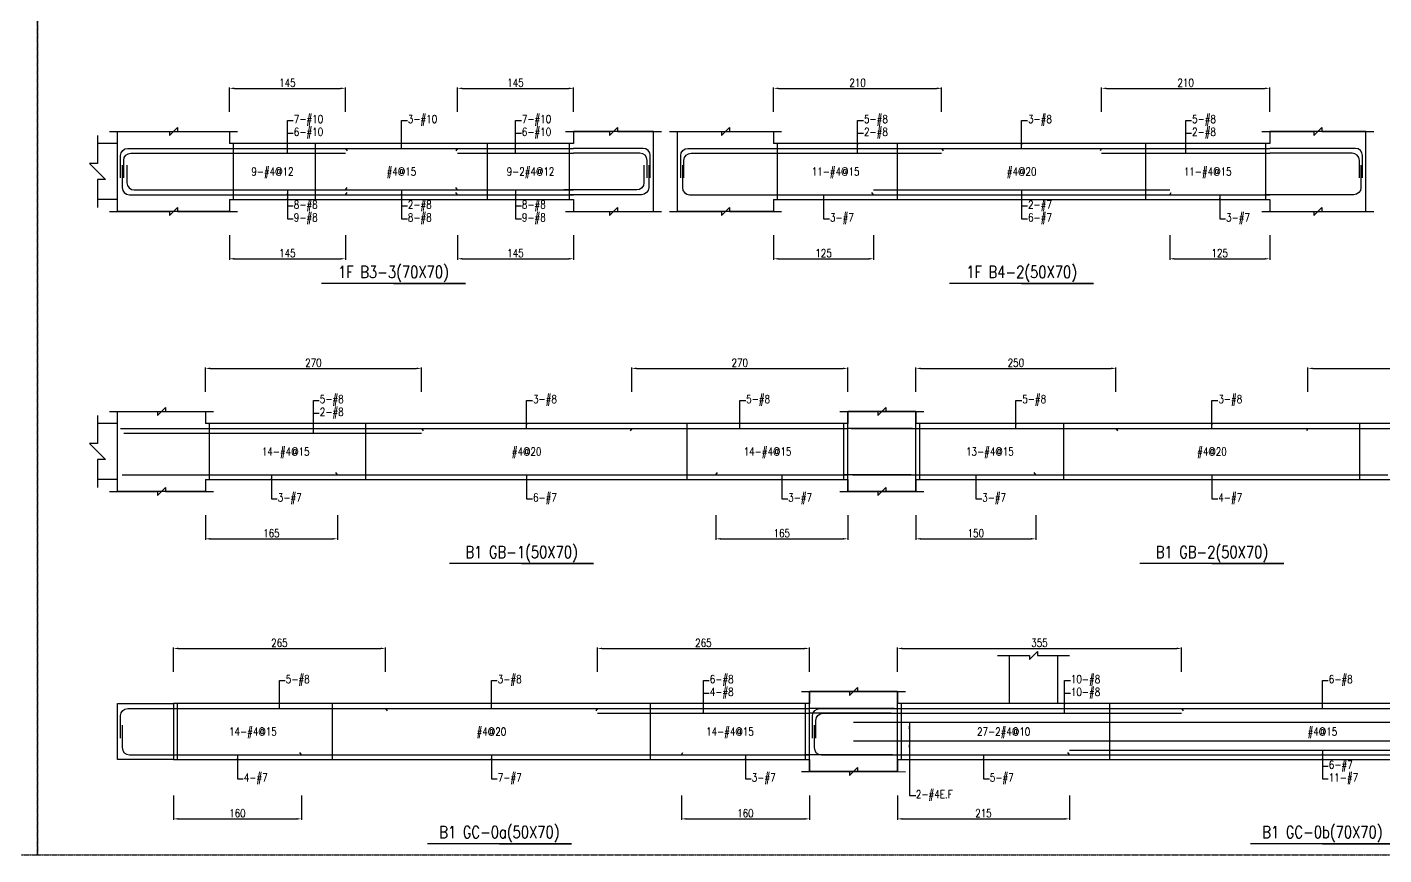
# Model space of a CAD drawing. Header units: millimetres. Extents: x 0 to 84580, y -12276 to 4373.
# Drawn here: x 48735 to 50431, y -6138 to -5104 of the extents above; entities that cross this region are included whole.
import ezdxf
from ezdxf.enums import TextEntityAlignment as Align

# ---------------------------------------------------------------- set-up
doc = ezdxf.new("R2010")
doc.units = ezdxf.units.MM
doc.header["$MEASUREMENT"] = 0
doc.linetypes.add('CENTER', pattern=[2, 1.25, -0.25, 0.25, -0.25])
for name, color, linetype in [('S-DIM', 2, 'Continuous'), ('S-GRID', 1, 'CENTER'), ('S-LEADER', 2, 'Continuous'), ('S-RC', 130, 'Continuous'), ('S-REINF', 6, 'Continuous'), ('S-TEXT', 2, 'Continuous')]:
    doc.layers.add(name, color=color, linetype=linetype)
doc.styles.add('CS4', font='romans.shx', dxfattribs={"width": 0.8, "bigfont": 'lsp.shx'})
doc.styles.get("Standard").update_dxf_attribs({"font": 'arial.ttf'})
doc.dimstyles.new('ISO-25', dxfattribs={"dimtxt": 2.5, "dimasz": 2.5, "dimexe": 1.25, "dimexo": 0.625, "dimtad": 1, "dimtxsty": 'Standard', "dimcen": 2.5, "dimadec": 0, "dimazin": 0, "dimtfac": 1, "dimtmove": 0, "dimatfit": 3, "dimfxl": 0, "dimarcsym": 0})

# ---------------------------------------------------------------- blocks, each defined once
blk = doc.blocks.new('*D1645')
at = {"layer": 'DEFPOINTS', "color": 0, "transparency": 16777216}
for p in [(49133, -5180), (48988, -5210), (49133, -5210)]:
    blk.add_point(p, dxfattribs=at)
at = {"layer": 'S-DIM', "color": 0, "lineweight": -2, "transparency": 16777216}
for p, q in [((48988, -5209.375), (48988, -5178.75)), ((48994, -5180), (49127, -5180)), ((49133, -5209.375), (49133, -5178.75))]:
    blk.add_line(p, q, dxfattribs=at)
at = {"layer": 'S-DIM', "color": 0, "transparency": 16777216}
for points in [[(48994, -5179), (48994, -5181), (48988, -5180)], [(49127, -5179), (49127, -5181), (49133, -5180)]]:
    blk.add_solid(points, dxfattribs=at)
at = {"layer": 'S-DIM', "color": 0, "transparency": 16777216, "insert": (49060.5, -5173), "char_height": 10, "attachment_point": 5, "style": 'CS4'}
blk.add_mtext('145', dxfattribs=at)
blk = doc.blocks.new('*D1646')
at = {"layer": 'DEFPOINTS', "color": 0, "transparency": 16777216}
for p in [(49418, -5180), (49273, -5210), (49418, -5210)]:
    blk.add_point(p, dxfattribs=at)
at = {"layer": 'S-DIM', "color": 0, "lineweight": -2, "transparency": 16777216}
for p, q in [((49273, -5209.375), (49273, -5178.75)), ((49279, -5180), (49412, -5180)), ((49418, -5209.375), (49418, -5178.75))]:
    blk.add_line(p, q, dxfattribs=at)
at = {"layer": 'S-DIM', "color": 0, "transparency": 16777216}
for points in [[(49279, -5179), (49279, -5181), (49273, -5180)], [(49412, -5179), (49412, -5181), (49418, -5180)]]:
    blk.add_solid(points, dxfattribs=at)
at = {"layer": 'S-DIM', "color": 0, "transparency": 16777216, "insert": (49345.5, -5173), "char_height": 10, "attachment_point": 5, "style": 'CS4'}
blk.add_mtext('145', dxfattribs=at)
blk = doc.blocks.new('*D1647')
at = {"layer": 'DEFPOINTS', "color": 0, "transparency": 16777216}
for p in [(48988, -5363), (49133, -5363), (49133, -5393)]:
    blk.add_point(p, dxfattribs=at)
at = {"layer": 'S-DIM', "color": 0, "lineweight": -2, "transparency": 16777216}
for p, q in [((48988, -5363.625), (48988, -5394.25)), ((49133, -5363.625), (49133, -5394.25)), ((48994, -5393), (49127, -5393))]:
    blk.add_line(p, q, dxfattribs=at)
at = {"layer": 'S-DIM', "color": 0, "transparency": 16777216}
for points in [[(48994, -5392), (48994, -5394), (48988, -5393)], [(49127, -5392), (49127, -5394), (49133, -5393)]]:
    blk.add_solid(points, dxfattribs=at)
at = {"layer": 'S-DIM', "color": 0, "transparency": 16777216, "insert": (49060.5, -5386), "char_height": 10, "attachment_point": 5, "style": 'CS4'}
blk.add_mtext('145', dxfattribs=at)
blk = doc.blocks.new('*D1648')
at = {"layer": 'DEFPOINTS', "color": 0, "transparency": 16777216}
for p in [(49273, -5363), (49418, -5363), (49418, -5393)]:
    blk.add_point(p, dxfattribs=at)
at = {"layer": 'S-DIM', "color": 0, "lineweight": -2, "transparency": 16777216}
for p, q in [((49273, -5363.625), (49273, -5394.25)), ((49418, -5363.625), (49418, -5394.25)), ((49279, -5393), (49412, -5393))]:
    blk.add_line(p, q, dxfattribs=at)
at = {"layer": 'S-DIM', "color": 0, "transparency": 16777216}
for points in [[(49279, -5392), (49279, -5394), (49273, -5393)], [(49412, -5392), (49412, -5394), (49418, -5393)]]:
    blk.add_solid(points, dxfattribs=at)
at = {"layer": 'S-DIM', "color": 0, "transparency": 16777216, "insert": (49345.5, -5386), "char_height": 10, "attachment_point": 5, "style": 'CS4'}
blk.add_mtext('145', dxfattribs=at)
blk = doc.blocks.new('*D1664')
at = {"layer": 'DEFPOINTS', "color": 0, "transparency": 16777216}
for p in [(49878, -5180), (49668, -5210), (49878, -5210)]:
    blk.add_point(p, dxfattribs=at)
at = {"layer": 'S-DIM', "color": 0, "lineweight": -2, "transparency": 16777216}
for p, q in [((49668, -5209.375), (49668, -5178.75)), ((49674, -5180), (49872, -5180)), ((49878, -5209.375), (49878, -5178.75))]:
    blk.add_line(p, q, dxfattribs=at)
at = {"layer": 'S-DIM', "color": 0, "transparency": 16777216}
for points in [[(49674, -5179), (49674, -5181), (49668, -5180)], [(49872, -5179), (49872, -5181), (49878, -5180)]]:
    blk.add_solid(points, dxfattribs=at)
at = {"layer": 'S-DIM', "color": 0, "transparency": 16777216, "insert": (49773, -5173), "char_height": 10, "attachment_point": 5, "style": 'CS4'}
blk.add_mtext('210', dxfattribs=at)
blk = doc.blocks.new('*D1665')
at = {"layer": 'DEFPOINTS', "color": 0, "transparency": 16777216}
for p in [(50288, -5180), (50078, -5210), (50288, -5210)]:
    blk.add_point(p, dxfattribs=at)
at = {"layer": 'S-DIM', "color": 0, "lineweight": -2, "transparency": 16777216}
for p, q in [((50078, -5209.375), (50078, -5178.75)), ((50084, -5180), (50282, -5180)), ((50288, -5209.375), (50288, -5178.75))]:
    blk.add_line(p, q, dxfattribs=at)
at = {"layer": 'S-DIM', "color": 0, "transparency": 16777216}
for points in [[(50084, -5179), (50084, -5181), (50078, -5180)], [(50282, -5179), (50282, -5181), (50288, -5180)]]:
    blk.add_solid(points, dxfattribs=at)
at = {"layer": 'S-DIM', "color": 0, "transparency": 16777216, "insert": (50183, -5173), "char_height": 10, "attachment_point": 5, "style": 'CS4'}
blk.add_mtext('210', dxfattribs=at)
blk = doc.blocks.new('*D1666')
at = {"layer": 'DEFPOINTS', "color": 0, "transparency": 16777216}
for p in [(49668, -5363), (49793, -5363), (49793, -5393)]:
    blk.add_point(p, dxfattribs=at)
at = {"layer": 'S-DIM', "color": 0, "lineweight": -2, "transparency": 16777216}
for p, q in [((49668, -5363.625), (49668, -5394.25)), ((49793, -5363.625), (49793, -5394.25)), ((49674, -5393), (49787, -5393))]:
    blk.add_line(p, q, dxfattribs=at)
at = {"layer": 'S-DIM', "color": 0, "transparency": 16777216}
for points in [[(49674, -5392), (49674, -5394), (49668, -5393)], [(49787, -5392), (49787, -5394), (49793, -5393)]]:
    blk.add_solid(points, dxfattribs=at)
at = {"layer": 'S-DIM', "color": 0, "transparency": 16777216, "insert": (49730.5, -5386), "char_height": 10, "attachment_point": 5, "style": 'CS4'}
blk.add_mtext('125', dxfattribs=at)
blk = doc.blocks.new('*D1667')
at = {"layer": 'DEFPOINTS', "color": 0, "transparency": 16777216}
for p in [(50163, -5363), (50288, -5363), (50288, -5393)]:
    blk.add_point(p, dxfattribs=at)
at = {"layer": 'S-DIM', "color": 0, "lineweight": -2, "transparency": 16777216}
for p, q in [((50163, -5363.625), (50163, -5394.25)), ((50288, -5363.625), (50288, -5394.25)), ((50169, -5393), (50282, -5393))]:
    blk.add_line(p, q, dxfattribs=at)
at = {"layer": 'S-DIM', "color": 0, "transparency": 16777216}
for points in [[(50169, -5392), (50169, -5394), (50163, -5393)], [(50282, -5392), (50282, -5394), (50288, -5393)]]:
    blk.add_solid(points, dxfattribs=at)
at = {"layer": 'S-DIM', "color": 0, "transparency": 16777216, "insert": (50225.5, -5386), "char_height": 10, "attachment_point": 5, "style": 'CS4'}
blk.add_mtext('125', dxfattribs=at)
blk = doc.blocks.new('*D1655')
at = {"layer": 'DEFPOINTS', "color": 0, "transparency": 16777216}
for p in [(49228, -5530), (48958, -5560), (49228, -5560)]:
    blk.add_point(p, dxfattribs=at)
at = {"layer": 'S-DIM', "color": 0, "lineweight": -2, "transparency": 16777216}
for p, q in [((48958, -5559.375), (48958, -5528.75)), ((48964, -5530), (49222, -5530)), ((49228, -5559.375), (49228, -5528.75))]:
    blk.add_line(p, q, dxfattribs=at)
at = {"layer": 'S-DIM', "color": 0, "transparency": 16777216}
for points in [[(48964, -5529), (48964, -5531), (48958, -5530)], [(49222, -5529), (49222, -5531), (49228, -5530)]]:
    blk.add_solid(points, dxfattribs=at)
at = {"layer": 'S-DIM', "color": 0, "transparency": 16777216, "insert": (49093, -5523), "char_height": 10, "attachment_point": 5, "style": 'CS4'}
blk.add_mtext('270', dxfattribs=at)
blk = doc.blocks.new('*D1656')
at = {"layer": 'DEFPOINTS', "color": 0, "transparency": 16777216}
for p in [(49760.8, -5530), (49490.8, -5560), (49760.8, -5560)]:
    blk.add_point(p, dxfattribs=at)
at = {"layer": 'S-DIM', "color": 0, "lineweight": -2, "transparency": 16777216}
for p, q in [((49490.8, -5559.375), (49490.8, -5528.75)), ((49496.8, -5530), (49754.8, -5530)), ((49760.8, -5559.375), (49760.8, -5528.75))]:
    blk.add_line(p, q, dxfattribs=at)
at = {"layer": 'S-DIM', "color": 0, "transparency": 16777216}
for points in [[(49496.8, -5529), (49496.8, -5531), (49490.8, -5530)], [(49754.8, -5529), (49754.8, -5531), (49760.8, -5530)]]:
    blk.add_solid(points, dxfattribs=at)
at = {"layer": 'S-DIM', "color": 0, "transparency": 16777216, "insert": (49625.8, -5523), "char_height": 10, "attachment_point": 5, "style": 'CS4'}
blk.add_mtext('270', dxfattribs=at)
blk = doc.blocks.new('*D1657')
at = {"layer": 'DEFPOINTS', "color": 0, "transparency": 16777216}
for p in [(48958, -5713), (49123, -5713), (49123, -5743)]:
    blk.add_point(p, dxfattribs=at)
at = {"layer": 'S-DIM', "color": 0, "lineweight": -2, "transparency": 16777216}
for p, q in [((48958, -5713.625), (48958, -5744.25)), ((49123, -5713.625), (49123, -5744.25)), ((48964, -5743), (49117, -5743))]:
    blk.add_line(p, q, dxfattribs=at)
at = {"layer": 'S-DIM', "color": 0, "transparency": 16777216}
for points in [[(48964, -5742), (48964, -5744), (48958, -5743)], [(49117, -5742), (49117, -5744), (49123, -5743)]]:
    blk.add_solid(points, dxfattribs=at)
at = {"layer": 'S-DIM', "color": 0, "transparency": 16777216, "insert": (49040.5, -5736), "char_height": 10, "attachment_point": 5, "style": 'CS4'}
blk.add_mtext('165', dxfattribs=at)
blk = doc.blocks.new('*D1658')
at = {"layer": 'DEFPOINTS', "color": 0, "transparency": 16777216}
for p in [(49595.8, -5713), (49760.8, -5713), (49760.8, -5743)]:
    blk.add_point(p, dxfattribs=at)
at = {"layer": 'S-DIM', "color": 0, "lineweight": -2, "transparency": 16777216}
for p, q in [((49595.8, -5713.625), (49595.8, -5744.25)), ((49760.8, -5713.625), (49760.8, -5744.25)), ((49601.8, -5743), (49754.8, -5743))]:
    blk.add_line(p, q, dxfattribs=at)
at = {"layer": 'S-DIM', "color": 0, "transparency": 16777216}
for points in [[(49601.8, -5742), (49601.8, -5744), (49595.8, -5743)], [(49754.8, -5742), (49754.8, -5744), (49760.8, -5743)]]:
    blk.add_solid(points, dxfattribs=at)
at = {"layer": 'S-DIM', "color": 0, "transparency": 16777216, "insert": (49678.3, -5736), "char_height": 10, "attachment_point": 5, "style": 'CS4'}
blk.add_mtext('165', dxfattribs=at)
blk = doc.blocks.new('*D1659')
at = {"layer": 'DEFPOINTS', "color": 0, "transparency": 16777216}
for p in [(50095.8, -5530), (49845.8, -5560), (50095.8, -5560)]:
    blk.add_point(p, dxfattribs=at)
at = {"layer": 'S-DIM', "color": 0, "lineweight": -2, "transparency": 16777216}
for p, q in [((49845.8, -5559.375), (49845.8, -5528.75)), ((49851.8, -5530), (50089.8, -5530)), ((50095.8, -5559.375), (50095.8, -5528.75))]:
    blk.add_line(p, q, dxfattribs=at)
at = {"layer": 'S-DIM', "color": 0, "transparency": 16777216}
for points in [[(49851.8, -5529), (49851.8, -5531), (49845.8, -5530)], [(50089.8, -5529), (50089.8, -5531), (50095.8, -5530)]]:
    blk.add_solid(points, dxfattribs=at)
at = {"layer": 'S-DIM', "color": 0, "transparency": 16777216, "insert": (49970.8, -5523), "char_height": 10, "attachment_point": 5, "style": 'CS4'}
blk.add_mtext('250', dxfattribs=at)
blk = doc.blocks.new('*D1660')
at = {"layer": 'DEFPOINTS', "color": 0, "transparency": 16777216}
for p in [(50585.8, -5530), (50335.8, -5560), (50585.8, -5560)]:
    blk.add_point(p, dxfattribs=at)
at = {"layer": 'S-DIM', "color": 0, "lineweight": -2, "transparency": 16777216}
for p, q in [((50335.8, -5559.375), (50335.8, -5528.75)), ((50341.8, -5530), (50579.8, -5530)), ((50585.8, -5559.375), (50585.8, -5528.75))]:
    blk.add_line(p, q, dxfattribs=at)
at = {"layer": 'S-DIM', "color": 0, "transparency": 16777216}
for points in [[(50341.8, -5529), (50341.8, -5531), (50335.8, -5530)], [(50579.8, -5529), (50579.8, -5531), (50585.8, -5530)]]:
    blk.add_solid(points, dxfattribs=at)
at = {"layer": 'S-DIM', "color": 0, "transparency": 16777216, "insert": (50460.8, -5523), "char_height": 10, "attachment_point": 5, "style": 'CS4'}
blk.add_mtext('250', dxfattribs=at)
blk = doc.blocks.new('*D1661')
at = {"layer": 'DEFPOINTS', "color": 0, "transparency": 16777216}
for p in [(49845.8, -5713), (49995.8, -5713), (49995.8, -5743)]:
    blk.add_point(p, dxfattribs=at)
at = {"layer": 'S-DIM', "color": 0, "lineweight": -2, "transparency": 16777216}
for p, q in [((49845.8, -5713.625), (49845.8, -5744.25)), ((49995.8, -5713.625), (49995.8, -5744.25)), ((49851.8, -5743), (49989.8, -5743))]:
    blk.add_line(p, q, dxfattribs=at)
at = {"layer": 'S-DIM', "color": 0, "transparency": 16777216}
for points in [[(49851.8, -5742), (49851.8, -5744), (49845.8, -5743)], [(49989.8, -5742), (49989.8, -5744), (49995.8, -5743)]]:
    blk.add_solid(points, dxfattribs=at)
at = {"layer": 'S-DIM', "color": 0, "transparency": 16777216, "insert": (49920.8, -5736), "char_height": 10, "attachment_point": 5, "style": 'CS4'}
blk.add_mtext('150', dxfattribs=at)
blk = doc.blocks.new('*D1635')
at = {"layer": 'DEFPOINTS', "color": 0, "transparency": 16777216}
for p in [(49183, -5880), (48918, -5910), (49183, -5910)]:
    blk.add_point(p, dxfattribs=at)
at = {"layer": 'S-DIM', "color": 0, "lineweight": -2, "transparency": 16777216}
for p, q in [((48918, -5909.375), (48918, -5878.75)), ((48924, -5880), (49177, -5880)), ((49183, -5909.375), (49183, -5878.75))]:
    blk.add_line(p, q, dxfattribs=at)
at = {"layer": 'S-DIM', "color": 0, "transparency": 16777216}
for points in [[(48924, -5879), (48924, -5881), (48918, -5880)], [(49177, -5879), (49177, -5881), (49183, -5880)]]:
    blk.add_solid(points, dxfattribs=at)
at = {"layer": 'S-DIM', "color": 0, "transparency": 16777216, "insert": (49050.5, -5873), "char_height": 10, "attachment_point": 5, "style": 'CS4'}
blk.add_mtext('265', dxfattribs=at)
blk = doc.blocks.new('*D1636')
at = {"layer": 'DEFPOINTS', "color": 0, "transparency": 16777216}
for p in [(49712.8, -5880), (49447.8, -5910), (49712.8, -5910)]:
    blk.add_point(p, dxfattribs=at)
at = {"layer": 'S-DIM', "color": 0, "lineweight": -2, "transparency": 16777216}
for p, q in [((49447.8, -5909.375), (49447.8, -5878.75)), ((49453.8, -5880), (49706.8, -5880)), ((49712.8, -5909.375), (49712.8, -5878.75))]:
    blk.add_line(p, q, dxfattribs=at)
at = {"layer": 'S-DIM', "color": 0, "transparency": 16777216}
for points in [[(49453.8, -5879), (49453.8, -5881), (49447.8, -5880)], [(49706.8, -5879), (49706.8, -5881), (49712.8, -5880)]]:
    blk.add_solid(points, dxfattribs=at)
at = {"layer": 'S-DIM', "color": 0, "transparency": 16777216, "insert": (49580.3, -5873), "char_height": 10, "attachment_point": 5, "style": 'CS4'}
blk.add_mtext('265', dxfattribs=at)
blk = doc.blocks.new('*D1637')
at = {"layer": 'DEFPOINTS', "color": 0, "transparency": 16777216}
for p in [(48918, -6063), (49078, -6063), (49078, -6093)]:
    blk.add_point(p, dxfattribs=at)
at = {"layer": 'S-DIM', "color": 0, "lineweight": -2, "transparency": 16777216}
for p, q in [((48918, -6063.625), (48918, -6094.25)), ((49078, -6063.625), (49078, -6094.25)), ((48924, -6093), (49072, -6093))]:
    blk.add_line(p, q, dxfattribs=at)
at = {"layer": 'S-DIM', "color": 0, "transparency": 16777216}
for points in [[(48924, -6092), (48924, -6094), (48918, -6093)], [(49072, -6092), (49072, -6094), (49078, -6093)]]:
    blk.add_solid(points, dxfattribs=at)
at = {"layer": 'S-DIM', "color": 0, "transparency": 16777216, "insert": (48998, -6086), "char_height": 10, "attachment_point": 5, "style": 'CS4'}
blk.add_mtext('160', dxfattribs=at)
blk = doc.blocks.new('*D1638')
at = {"layer": 'DEFPOINTS', "color": 0, "transparency": 16777216}
for p in [(49552.8, -6063), (49712.8, -6063), (49712.8, -6093)]:
    blk.add_point(p, dxfattribs=at)
at = {"layer": 'S-DIM', "color": 0, "lineweight": -2, "transparency": 16777216}
for p, q in [((49552.8, -6063.625), (49552.8, -6094.25)), ((49712.8, -6063.625), (49712.8, -6094.25)), ((49558.8, -6093), (49706.8, -6093))]:
    blk.add_line(p, q, dxfattribs=at)
at = {"layer": 'S-DIM', "color": 0, "transparency": 16777216}
for points in [[(49558.8, -6092), (49558.8, -6094), (49552.8, -6093)], [(49706.8, -6092), (49706.8, -6094), (49712.8, -6093)]]:
    blk.add_solid(points, dxfattribs=at)
at = {"layer": 'S-DIM', "color": 0, "transparency": 16777216, "insert": (49632.8, -6086), "char_height": 10, "attachment_point": 5, "style": 'CS4'}
blk.add_mtext('160', dxfattribs=at)
blk = doc.blocks.new('*D1639')
at = {"layer": 'DEFPOINTS', "color": 0, "transparency": 16777216}
for p in [(50177.8, -5880), (49822.8, -5910), (50177.8, -5910)]:
    blk.add_point(p, dxfattribs=at)
at = {"layer": 'S-DIM', "color": 0, "lineweight": -2, "transparency": 16777216}
for p, q in [((49822.8, -5909.375), (49822.8, -5878.75)), ((49828.8, -5880), (50171.8, -5880)), ((50177.8, -5909.375), (50177.8, -5878.75))]:
    blk.add_line(p, q, dxfattribs=at)
at = {"layer": 'S-DIM', "color": 0, "transparency": 16777216}
for points in [[(49828.8, -5879), (49828.8, -5881), (49822.8, -5880)], [(50171.8, -5879), (50171.8, -5881), (50177.8, -5880)]]:
    blk.add_solid(points, dxfattribs=at)
at = {"layer": 'S-DIM', "color": 0, "transparency": 16777216, "insert": (50000.3, -5873), "char_height": 10, "attachment_point": 5, "style": 'CS4'}
blk.add_mtext('355', dxfattribs=at)
blk = doc.blocks.new('*D1649')
at = {"layer": 'DEFPOINTS', "color": 0, "transparency": 16777216}
for p in [(49822.8, -6063), (50037.8, -6063), (50037.8, -6093)]:
    blk.add_point(p, dxfattribs=at)
at = {"layer": 'S-DIM', "color": 0, "lineweight": -2, "transparency": 16777216}
for p, q in [((49822.8, -6063.625), (49822.8, -6094.25)), ((50037.8, -6063.625), (50037.8, -6094.25)), ((49828.8, -6093), (50031.8, -6093))]:
    blk.add_line(p, q, dxfattribs=at)
at = {"layer": 'S-DIM', "color": 0, "transparency": 16777216}
for points in [[(49828.8, -6092), (49828.8, -6094), (49822.8, -6093)], [(50031.8, -6092), (50031.8, -6094), (50037.8, -6093)]]:
    blk.add_solid(points, dxfattribs=at)
at = {"layer": 'S-DIM', "color": 0, "transparency": 16777216, "insert": (49930.3, -6086), "char_height": 10, "attachment_point": 5, "style": 'CS4'}
blk.add_mtext('215', dxfattribs=at)

msp = doc.modelspace()

# ---------------------------------------------------------------- linework, layer by layer
for p, q in [((48848, -5249), (48823, -5249)), ((48848, -5319), (48823, -5319)), ((48848, -5599), (48823, -5599)), ((48848, -5669), (48823, -5669))]:
    msp.add_line(p, q)
at = {"layer": 'S-GRID'}
for points in [[(45519, -6138), (48748, -6138), (48748, -4069), (45519, -4069), (45519, -6138)], [(45519, -6138), (48748, -6138), (48748, -4069), (45519, -4069), (45519, -6138)], [(48748, -6138), (51977, -6138), (51977, -4069), (48748, -4069), (48748, -6138)], [(48748, -6138), (51977, -6138), (51977, -4069), (48748, -4069), (48748, -6138)]]:
    msp.add_lwpolyline(points, dxfattribs=at)
at = {"layer": 'S-RC'}
for points in [[(48838, -5234), (48913, -5234.015), (48912.999, -5239.015), (48923.001, -5229.017), (48923, -5234.017), (48998, -5234.031)], [(48988, -5319), (48988, -5334), (48848, -5334), (48848, -5234), (48988, -5234), (48988, -5249)], [(49408, -5234), (49463, -5234.011), (49462.999, -5239.011), (49473.001, -5229.013), (49473, -5234.013), (49528, -5234.024)], [(49418, -5319), (49418, -5334), (49518, -5334), (49518, -5234), (49418, -5234), (49418, -5249)], [(49538, -5234), (49603, -5234.013), (49602.999, -5239.013), (49613.001, -5229.015), (49613, -5234.015), (49678, -5234.027)], [(49668, -5319), (49668, -5334), (49548, -5334), (49548, -5234), (49668, -5234), (49668, -5249)], [(50278, -5234), (50343, -5234.013), (50342.999, -5239.013), (50353.001, -5229.015), (50353, -5234.015), (50418, -5234.027)], [(50288, -5319), (50288, -5334), (50408, -5334), (50408, -5234), (50288, -5234), (50288, -5249)], [(48823, -5239), (48823, -5274), (48813, -5274), (48833, -5294), (48823, -5294), (48823, -5329)], [(49418, -5249), (48988, -5249)], [(50288, -5249), (49668, -5249)], [(48988, -5319), (49418, -5319)], [(49668, -5319), (50288, -5319)], [(48838, -5334), (48913, -5334.015), (48912.999, -5339.015), (48923.001, -5329.017), (48923, -5334.017), (48998, -5334.031)], [(49408, -5334), (49463, -5334.011), (49462.999, -5339.011), (49473.001, -5329.013), (49473, -5334.013), (49528, -5334.024)], [(49538, -5334), (49603, -5334.013), (49602.999, -5339.013), (49613.001, -5329.015), (49613, -5334.015), (49678, -5334.027)], [(50278, -5334), (50343, -5334.013), (50342.999, -5339.013), (50353.001, -5329.015), (50353, -5334.015), (50418, -5334.027)], [(49193, -5424), (49283, -5424), (49103, -5424)], [(49978, -5424), (50068, -5424), (49888, -5424)], [(48823, -5589), (48823, -5624), (48813, -5624), (48833, -5644), (48823, -5644), (48823, -5679)], [(48838, -5584), (48898, -5584.012), (48897.999, -5589.012), (48908.001, -5579.014), (48908, -5584.014), (48968, -5584.026)], [(48958, -5669), (48958, -5684), (48848, -5684), (48848, -5584), (48958, -5584), (48958, -5599)], [(49750.8, -5584), (49798.3, -5584.009), (49798.299, -5589.009), (49808.301, -5579.011), (49808.3, -5584.011), (49855.8, -5584.021)], [(49750.8, -5584), (49798.3, -5584.009), (49798.299, -5589.009), (49808.301, -5579.011), (49808.3, -5584.011), (49855.8, -5584.021)], [(49760.8, -5669), (49760.8, -5684), (49845.8, -5684), (49845.8, -5584), (49760.8, -5584), (49760.8, -5599)], [(49845.8, -5669), (49845.8, -5684), (49760.8, -5684), (49760.8, -5584), (49845.8, -5584), (49845.8, -5599)], [(49760.8, -5599), (48958, -5599)], [(50585.8, -5599), (49845.8, -5599)], [(48838, -5684), (48898, -5684.012), (48897.999, -5689.012), (48908.001, -5679.014), (48908, -5684.014), (48968, -5684.026)], [(48958, -5669), (49760.8, -5669)], [(49750.8, -5684), (49798.3, -5684.009), (49798.299, -5689.009), (49808.301, -5679.011), (49808.3, -5684.011), (49855.8, -5684.021)], [(49750.8, -5684), (49798.3, -5684.009), (49798.299, -5689.009), (49808.301, -5679.011), (49808.3, -5684.011), (49855.8, -5684.021)], [(49845.8, -5669), (50585.8, -5669)], [(49353.15, -5774), (49443.15, -5774), (49263.15, -5774)], [(50215.8, -5774), (50305.8, -5774), (50125.8, -5774)], [(49947.8, -5889), (49987.8, -5889.008), (49987.799, -5894.008), (49997.801, -5884.01), (49997.8, -5889.01), (50037.8, -5889.018)], [(49962.8, -5949), (49962.8, -5889.003)], [(50022.8, -5889.015), (50022.8, -5949)], [(49702.8, -5934), (49762.8, -5934.012), (49762.799, -5939.012), (49772.801, -5929.014), (49772.8, -5934.014), (49832.8, -5934.026)], [(49702.8, -5934), (49762.8, -5934.012), (49762.799, -5939.012), (49772.801, -5929.014), (49772.8, -5934.014), (49832.8, -5934.026)], [(48918, -6019), (48848, -6019), (48848, -5949), (48918, -5949), (48918, -6019)], [(49712.8, -5949), (48918, -5949)], [(49712.8, -6019), (49712.8, -6034), (49822.8, -6034), (49822.8, -5934), (49712.8, -5934), (49712.8, -5949)], [(49822.8, -6019), (49822.8, -6034), (49712.8, -6034), (49712.8, -5934), (49822.8, -5934), (49822.8, -5949)], [(50884.9, -5949), (49822.8, -5949)], [(48918, -6019), (49712.8, -6019)], [(49702.8, -6034), (49762.8, -6034.012), (49762.799, -6039.012), (49772.801, -6029.014), (49772.8, -6034.014), (49832.8, -6034.026)], [(49702.8, -6034), (49762.8, -6034.012), (49762.799, -6039.012), (49772.801, -6029.014), (49772.8, -6034.014), (49832.8, -6034.026)], [(49822.8, -6019), (50884.9, -6019)], [(49325.4, -6124), (49415.4, -6124), (49235.4, -6124)], [(50353.85, -6124), (50443.85, -6124), (50263.85, -6124)]]:
    msp.add_lwpolyline(points, dxfattribs=at)
at = {"layer": 'S-REINF'}
for points in [[(48852, -5292), (48852, -5264, -0.41421356), (48861, -5255), (48988, -5255)], [(49514, -5292), (49514, -5264, 0.41421356), (49505, -5255), (49418, -5255)], [(49552, -5292), (49552, -5264, -0.41421356), (49561, -5255), (49668, -5255)], [(50404, -5292), (50404, -5264, 0.41421356), (50395, -5255), (50288, -5255)], [(48856, -5292), (48856, -5270, -0.41421356), (48865, -5261), (48988, -5261)], [(49510, -5292), (49510, -5270, 0.41421356), (49501, -5261), (49418, -5261)], [(49556, -5292), (49556, -5270, -0.41421356), (49565, -5261), (49668, -5261)], [(50400, -5292), (50400, -5270, 0.41421356), (50391, -5261), (50288, -5261)], [(48854, -5276), (48854, -5304, 0.41421356), (48863, -5313), (48988, -5313)], [(48860, -5276), (48860, -5298, 0.41421356), (48869, -5307), (48988, -5307)], [(49506, -5276), (49506, -5298, -0.41421356), (49497, -5307), (49406, -5307)], [(49512, -5276), (49512, -5304, -0.41421356), (49503, -5313), (49412, -5313)], [(49554, -5276), (49554, -5304, 0.41421356), (49563, -5313), (49668, -5313)], [(50402, -5276), (50402, -5304, -0.41421356), (50393, -5313), (50282, -5313)], [(48852, -5992), (48852, -5964, -0.41421356), (48861, -5955), (48918, -5955)], [(49716.8, -5992), (49716.8, -5964, -0.41421356), (49725.8, -5955), (49822.8, -5955)], [(49720.8, -5992), (49720.8, -5970, -0.41421356), (49729.8, -5961), (49822.8, -5961)], [(48854, -5976), (48854, -6004, 0.41421356), (48863, -6013), (48918, -6013)], [(49718.8, -5976), (49718.8, -6004, 0.41421356), (49727.8, -6013), (49822.8, -6013)]]:
    msp.add_lwpolyline(points, format="xyb", dxfattribs=at)
for points in [[(48988, -5255), (49133, -5255)], [(49133, -5255), (49135, -5258)], [(49133, -5255), (49273, -5255)], [(49273, -5255), (49271, -5258)], [(49273, -5255), (49418, -5255)], [(49668, -5255), (49878, -5255)], [(49878, -5255), (49880, -5258)], [(49878, -5255), (50078, -5255)], [(50078, -5255), (50076, -5258)], [(50078, -5255), (50288, -5255)], [(48988, -5261), (49133, -5261)], [(49273, -5261), (49418, -5261)], [(49668, -5261), (49878, -5261)], [(50078, -5261), (50288, -5261)], [(49133, -5307), (49135, -5304)], [(49273, -5307), (49271, -5304)], [(48988, -5307), (49133, -5307)], [(48988, -5313), (49133, -5313)], [(49133, -5307), (49273, -5307)], [(49133, -5313), (49135, -5310)], [(49133, -5313), (49273, -5313)], [(49273, -5313), (49271, -5310)], [(49273, -5307), (49418, -5307)], [(49273, -5313), (49418, -5313)], [(49668, -5313), (49793, -5313)], [(49793, -5313), (49791, -5310)], [(49793, -5307), (50163, -5307)], [(49793, -5313), (50163, -5313)], [(50163, -5313), (50165, -5310)], [(50163, -5313), (50288, -5313)], [(48852, -5605), (48958, -5605)], [(48856, -5611), (48958, -5611)], [(48958, -5605), (49228, -5605)], [(48958, -5611), (49228, -5611)], [(49228, -5605), (49230, -5608)], [(49228, -5605), (49490.8, -5605)], [(49490.8, -5605), (49488.8, -5608)], [(49490.8, -5605), (49760.8, -5605)], [(49841.8, -5605), (49760.8, -5605)], [(49764.8, -5605), (49845.8, -5605)], [(49845.8, -5605), (50095.8, -5605)], [(50095.8, -5605), (50097.8, -5608)], [(50095.8, -5605), (50335.8, -5605)], [(50335.8, -5605), (50333.8, -5608)], [(50335.8, -5605), (50585.8, -5605)], [(49123, -5663), (49121, -5660)], [(49595.8, -5663), (49597.8, -5660)], [(49995.8, -5663), (49993.8, -5660)], [(48854, -5663), (48958, -5663)], [(48958, -5663), (49123, -5663)], [(49123, -5663), (49595.8, -5663)], [(49595.8, -5663), (49760.8, -5663)], [(49839.8, -5663), (49754.8, -5663)], [(49766.8, -5663), (49845.8, -5663)], [(49845.8, -5663), (49995.8, -5663)], [(49995.8, -5663), (50435.8, -5663)], [(48918, -5955), (49183, -5955)], [(49183, -5955), (49185, -5958)], [(49183, -5955), (49447.8, -5955)], [(49447.8, -5955), (49445.8, -5958)], [(49447.8, -5955), (49712.8, -5955)], [(49447.8, -5961), (49712.8, -5961)], [(49818.8, -5955), (49712.8, -5955)], [(49814.8, -5961), (49712.8, -5961)], [(49822.8, -5955), (50177.8, -5955)], [(49822.8, -5961), (50177.8, -5961)], [(50177.8, -5955), (50179.8, -5958)], [(50177.8, -5955), (50529.9, -5955)], [(48918, -6013), (49078, -6013)], [(49078, -6013), (49076, -6010)], [(49078, -6013), (49552.8, -6013)], [(49552.8, -6013), (49554.8, -6010)], [(49552.8, -6013), (49712.8, -6013)], [(49816.8, -6013), (49706.8, -6013)], [(49822.8, -6013), (50037.8, -6013)], [(50037.8, -6013), (50035.8, -6010)], [(50037.8, -6007), (50669.9, -6007)], [(50037.8, -6013), (50669.9, -6013)]]:
    msp.add_lwpolyline(points, dxfattribs=at)
at = {"layer": 'S-REINF', "color": 1}
for points in [[(48993, -5319), (48993, -5249)], [(49095.5, -5319), (49095.5, -5249)], [(49310.5, -5319), (49310.5, -5249)], [(49413, -5319), (49413, -5249)], [(49673, -5319), (49673, -5249)], [(49823, -5319), (49823, -5249)], [(50133, -5319), (50133, -5249)], [(50283, -5319), (50283, -5249)], [(48963, -5669), (48963, -5599)], [(49158.7, -5669), (49158.7, -5599)], [(49560.1, -5669), (49560.1, -5599)], [(49755.8, -5669), (49755.8, -5599)], [(49850.8, -5669), (49850.8, -5599)], [(50030.8, -5669), (50030.8, -5599)], [(50400.8, -5669), (50400.8, -5599)], [(48923, -6019), (48923, -5949)], [(49116.7, -6019), (49116.7, -5949)], [(49514.1, -6019), (49514.1, -5949)], [(49707.8, -6019), (49707.8, -5949)], [(49827.8, -6019), (49827.8, -5949)], [(50088.325, -6019), (50088.325, -5949)], [(49767.813, -5972.333), (50939.9, -5972.333)], [(49767.813, -5995.667), (50939.9, -5995.667)]]:
    msp.add_lwpolyline(points, dxfattribs=at)

# ---------------------------------------------------------------- texts
at = {"layer": 'S-LEADER', "char_height": 10, "attachment_point": 4, "style": 'CS4'}
for s, insert in [('7-#10', (49068.5, -5220)), ('3-#10', (49211, -5220)), ('7-#10', (49353.5, -5220)), ('5-#8', (49781, -5220)), ('3-#8', (49986, -5220)), ('5-#8', (50191, -5220)), ('6-#10', (49068.5, -5236)), ('6-#10', (49353.5, -5236)), ('2-#8', (49781, -5236)), ('2-#8', (50191, -5236)), ('8-#8', (49068.5, -5327)), ('2-#8', (49211, -5327)), ('8-#8', (49353.5, -5327)), ('2-#7', (49986, -5327)), ('9-#8', (49068.5, -5343)), ('8-#8', (49211, -5343)), ('9-#8', (49353.5, -5343)), ('3-#7', (49738.5, -5343)), ('6-#7', (49986, -5343)), ('3-#7', (50233.5, -5343)), ('5-#8', (49101, -5570)), ('2-#8', (49101, -5586)), ('3-#8', (49367.4, -5570)), ('5-#8', (49633.8, -5570)), ('5-#8', (49978.8, -5570)), ('3-#8', (50223.8, -5570)), ('3-#7', (49048.5, -5693)), ('6-#7', (49367.4, -5693)), ('3-#7', (49686.3, -5693)), ('3-#7', (49928.8, -5693)), ('4-#7', (50223.8, -5693)), ('5-#8', (49058.5, -5920)), ('3-#8', (49323.4, -5920)), ('6-#8', (49588.3, -5920)), ('10-#8', (50039.537, -5920)), ('6-#8', (50361.85, -5920)), ('4-#8', (49588.3, -5936)), ('10-#8', (50039.537, -5936)), ('6-#7', (50361.85, -6027)), ('4-#7', (49006, -6043)), ('7-#7', (49323.4, -6043)), ('3-#7', (49640.8, -6043)), ('5-#7', (49938.3, -6043)), ('11-#7', (50361.85, -6043))]:
    msp.add_mtext(s, dxfattribs=dict(at, insert=insert))
at = {"layer": 'S-LEADER', "color": 3, "insert": (49845.8, -6064), "char_height": 10, "attachment_point": 4, "style": 'CS4'}
msp.add_mtext('2-#4E.F', dxfattribs=at)
at = {"layer": 'S-RC', "style": 'CS4', "width": 0.8}
for s, p in [('1F B3-3(70X70)', (49193, -5417)), ('1F B4-2(50X70)', (49978, -5417)), ('B1 GB-1(50X70)', (49353.15, -5767)), ('B1 GB-2(50X70)', (50215.8, -5767)), ('B1 GC-0a(50X70)', (49325.4, -6117)), ('B1 GC-0b(70X70)', (50353.85, -6117))]:
    msp.add_text(s, height=15, dxfattribs=at).set_placement(p, align=Align.CENTER)
at = {"layer": 'S-TEXT', "color": 1, "style": 'CS4', "width": 0.8}
for s, p in [('9-#4@12', (49041.75, -5289)), ('#4@15', (49203, -5289)), ('9-2#4@12', (49364.25, -5289)), ('11-#4@15', (49745.5, -5289)), ('#4@20', (49978, -5289)), ('11-#4@15', (50210.5, -5289)), ('14-#4@15', (49058.35, -5639)), ('#4@20', (49359.4, -5639)), ('14-#4@15', (49660.45, -5639)), ('13-#4@15', (49938.3, -5639)), ('#4@20', (50215.8, -5639)), ('14-#4@15', (49017.35, -5989)), ('#4@20', (49315.4, -5989)), ('14-#4@15', (49613.45, -5989)), ('27-2#4@10', (49955.562, -5989)), ('#4@15', (50353.85, -5989))]:
    msp.add_text(s, height=10, dxfattribs=at).set_placement(p, align=Align.CENTER)

# ---------------------------------------------------------------- dimensions: what is measured, and where the dimension line sits
at = {"layer": 'S-DIM'}
for p1, p2, distance, picture, middle in [((48988, -5210), (49133, -5210), 30, '*D1645', (49060.5, -5173)), ((49273, -5210), (49418, -5210), 30, '*D1646', (49345.5, -5173)), ((49668, -5210), (49878, -5210), 30, '*D1664', (49773, -5173)), ((50078, -5210), (50288, -5210), 30, '*D1665', (50183, -5173)), ((48988, -5363), (49133, -5363), -30, '*D1647', (49060.5, -5386)), ((49273, -5363), (49418, -5363), -30, '*D1648', (49345.5, -5386)), ((49668, -5363), (49793, -5363), -30, '*D1666', (49730.5, -5386)), ((50163, -5363), (50288, -5363), -30, '*D1667', (50225.5, -5386)), ((48958, -5560), (49228, -5560), 30, '*D1655', (49093, -5523)), ((49490.8, -5560), (49760.8, -5560), 30, '*D1656', (49625.8, -5523)), ((49845.8, -5560), (50095.8, -5560), 30, '*D1659', (49970.8, -5523)), ((50335.8, -5560), (50585.8, -5560), 30, '*D1660', (50460.8, -5523)), ((48958, -5713), (49123, -5713), -30, '*D1657', (49040.5, -5736)), ((49595.8, -5713), (49760.8, -5713), -30, '*D1658', (49678.3, -5736)), ((49845.8, -5713), (49995.8, -5713), -30, '*D1661', (49920.8, -5736)), ((48918, -5910), (49183, -5910), 30, '*D1635', (49050.5, -5873)), ((49447.8, -5910), (49712.8, -5910), 30, '*D1636', (49580.3, -5873)), ((49822.8, -5910), (50177.8, -5910), 30, '*D1639', (50000.3, -5873)), ((48918, -6063), (49078, -6063), -30, '*D1637', (48998, -6086)), ((49552.8, -6063), (49712.8, -6063), -30, '*D1638', (49632.8, -6086)), ((49822.8, -6063), (50037.8, -6063), -30, '*D1649', (49930.3, -6086))]:
    dim = msp.add_aligned_dim(p1=p1, p2=p2, distance=distance, dimstyle='ISO-25', override={"dimtxt": 10, "dimasz": 6, "dimgap": 2, "dimtxsty": 'CS4'}, dxfattribs=at)
    dim.commit()
    dim.dimension.update_dxf_attribs({"geometry": picture, "text_midpoint": middle})

# ---------------------------------------------------------------- leaders
at = {"layer": 'S-LEADER', "annotation_type": 0, "has_hookline": 1, "hookline_direction": 0}
for points, override, text_width in [([(49060.5, -5255), (49060.5, -5220), (49067.875, -5220)], {"dimasz": 6, "dimtad": 0}, 38.476), ([(49203, -5255), (49203, -5220), (49210.375, -5220)], {"dimasz": 6, "dimtad": 0}, 38.476), ([(49345.5, -5255), (49345.5, -5220), (49352.875, -5220)], {"dimasz": 6, "dimtad": 0}, 38.476), ([(49773, -5255), (49773, -5220), (49780.375, -5220)], {"dimasz": 6, "dimtad": 0}, 30.857), ([(49978, -5255), (49978, -5220), (49985.375, -5220)], {"dimasz": 6, "dimtad": 0}, 30.857), ([(50183, -5255), (50183, -5220), (50190.375, -5220)], {"dimasz": 6, "dimtad": 0}, 30.857), ([(49060.5, -5261), (49060.5, -5236), (49067.875, -5236)], {"dimasz": 6, "dimtad": 0}, 38.095), ([(49345.5, -5261), (49345.5, -5236), (49352.875, -5236)], {"dimasz": 6, "dimtad": 0}, 38.095), ([(49773, -5261), (49773, -5236), (49780.375, -5236)], {"dimasz": 6, "dimtad": 0}, 30.857), ([(50183, -5261), (50183, -5236), (50190.375, -5236)], {"dimasz": 6, "dimtad": 0}, 30.857), ([(49060.5, -5307), (49060.5, -5327), (49067.875, -5327)], {"dimasz": 6, "dimtad": 0}, 30.857), ([(49060.5, -5313), (49060.5, -5343), (49067.875, -5343)], {"dimasz": 6, "dimtad": 0}, 30.857), ([(49203, -5307), (49203, -5327), (49210.375, -5327)], {"dimasz": 6, "dimtad": 0}, 30.857), ([(49203, -5313), (49203, -5343), (49210.375, -5343)], {"dimasz": 6, "dimtad": 0}, 30.857), ([(49345.5, -5307), (49345.5, -5327), (49352.875, -5327)], {"dimasz": 6, "dimtad": 0}, 30.857), ([(49345.5, -5313), (49345.5, -5343), (49352.875, -5343)], {"dimasz": 6, "dimtad": 0}, 30.857), ([(49730.5, -5313), (49730.5, -5343), (49737.875, -5343)], {"dimasz": 6, "dimtad": 0}, 30.857), ([(49978, -5307), (49978, -5327), (49985.375, -5327)], {"dimasz": 6, "dimtad": 0}, 30.857), ([(49978, -5313), (49978, -5343), (49985.375, -5343)], {"dimasz": 6, "dimtad": 0}, 30.476), ([(50225.5, -5313), (50225.5, -5343), (50232.875, -5343)], {"dimasz": 6, "dimtad": 0}, 30.857), ([(49093, -5605), (49093, -5570), (49100.375, -5570)], {"dimasz": 6, "dimtad": 0}, 30.857), ([(49359.4, -5605), (49359.4, -5570), (49366.775, -5570)], {"dimasz": 6, "dimtad": 0}, 30.857), ([(49625.8, -5605), (49625.8, -5570), (49633.175, -5570)], {"dimasz": 6, "dimtad": 0}, 30.857), ([(49970.8, -5605), (49970.8, -5570), (49978.175, -5570)], {"dimasz": 6, "dimtad": 0}, 30.857), ([(50215.8, -5605), (50215.8, -5570), (50223.175, -5570)], {"dimasz": 6, "dimtad": 0}, 30.857), ([(49093, -5611), (49093, -5586), (49100.375, -5586)], {"dimasz": 6, "dimtad": 0}, 30.857), ([(49040.5, -5663), (49040.5, -5693), (49047.875, -5693)], {"dimasz": 6, "dimtad": 0}, 30.857), ([(49359.4, -5663), (49359.4, -5693), (49366.775, -5693)], {"dimasz": 6, "dimtad": 0}, 30.476), ([(49678.3, -5663), (49678.3, -5693), (49685.675, -5693)], {"dimasz": 6, "dimtad": 0}, 30.857), ([(49920.8, -5663), (49920.8, -5693), (49928.175, -5693)], {"dimasz": 6, "dimtad": 0}, 30.857), ([(50215.8, -5663), (50215.8, -5693), (50223.175, -5693)], {"dimasz": 6, "dimtad": 0}, 30.857), ([(49050.5, -5955), (49050.5, -5920), (49057.875, -5920)], {"dimasz": 6, "dimtad": 0}, 30.857), ([(49315.4, -5955), (49315.4, -5920), (49322.775, -5920)], {"dimasz": 6, "dimtad": 0}, 30.857), ([(49580.3, -5955), (49580.3, -5920), (49587.675, -5920)], {"dimasz": 6, "dimtad": 0}, 30.476), ([(50031.537, -5955), (50031.537, -5920), (50038.912, -5920)], {"dimasz": 6, "dimtad": 0}, 37.333), ([(50353.85, -5955), (50353.85, -5920), (50361.225, -5920)], {"dimasz": 6, "dimtad": 0}, 30.476), ([(49580.3, -5961), (49580.3, -5936), (49587.675, -5936)], {"dimasz": 6, "dimtad": 0}, 30.857), ([(50031.537, -5961), (50031.537, -5936), (50038.912, -5936)], {"dimasz": 6, "dimtad": 0}, 37.333), ([(49837.8, -5995.667), (49837.8, -6064), (49845.175, -6064)], {"dimasz": 8, "dimtad": 0}, 49.524), ([(48998, -6013), (48998, -6043), (49005.375, -6043)], {"dimasz": 6, "dimtad": 0}, 30.857), ([(49315.4, -6013), (49315.4, -6043), (49322.775, -6043)], {"dimasz": 6, "dimtad": 0}, 30.857), ([(49632.8, -6013), (49632.8, -6043), (49640.175, -6043)], {"dimasz": 6, "dimtad": 0}, 30.857), ([(49930.3, -6013), (49930.3, -6043), (49937.675, -6043)], {"dimasz": 6, "dimtad": 0}, 30.857), ([(50353.85, -6007), (50353.85, -6027), (50361.225, -6027)], {"dimasz": 6, "dimtad": 0}, 30.476), ([(50353.85, -6013), (50353.85, -6043), (50361.225, -6043)], {"dimasz": 6, "dimtad": 0}, 37.333)]:
    msp.add_leader(points, dimstyle='ISO-25', override=override, dxfattribs=dict(at, text_width=text_width))
at = {"layer": 'S-LEADER'}
msp.add_leader([(49837.8, -5972.333), (49837.8, -6064), (49845.8, -6064)], dimstyle='ISO-25', override={"dimasz": 8}, dxfattribs=at)

doc.saveas('drawing.dxf')
